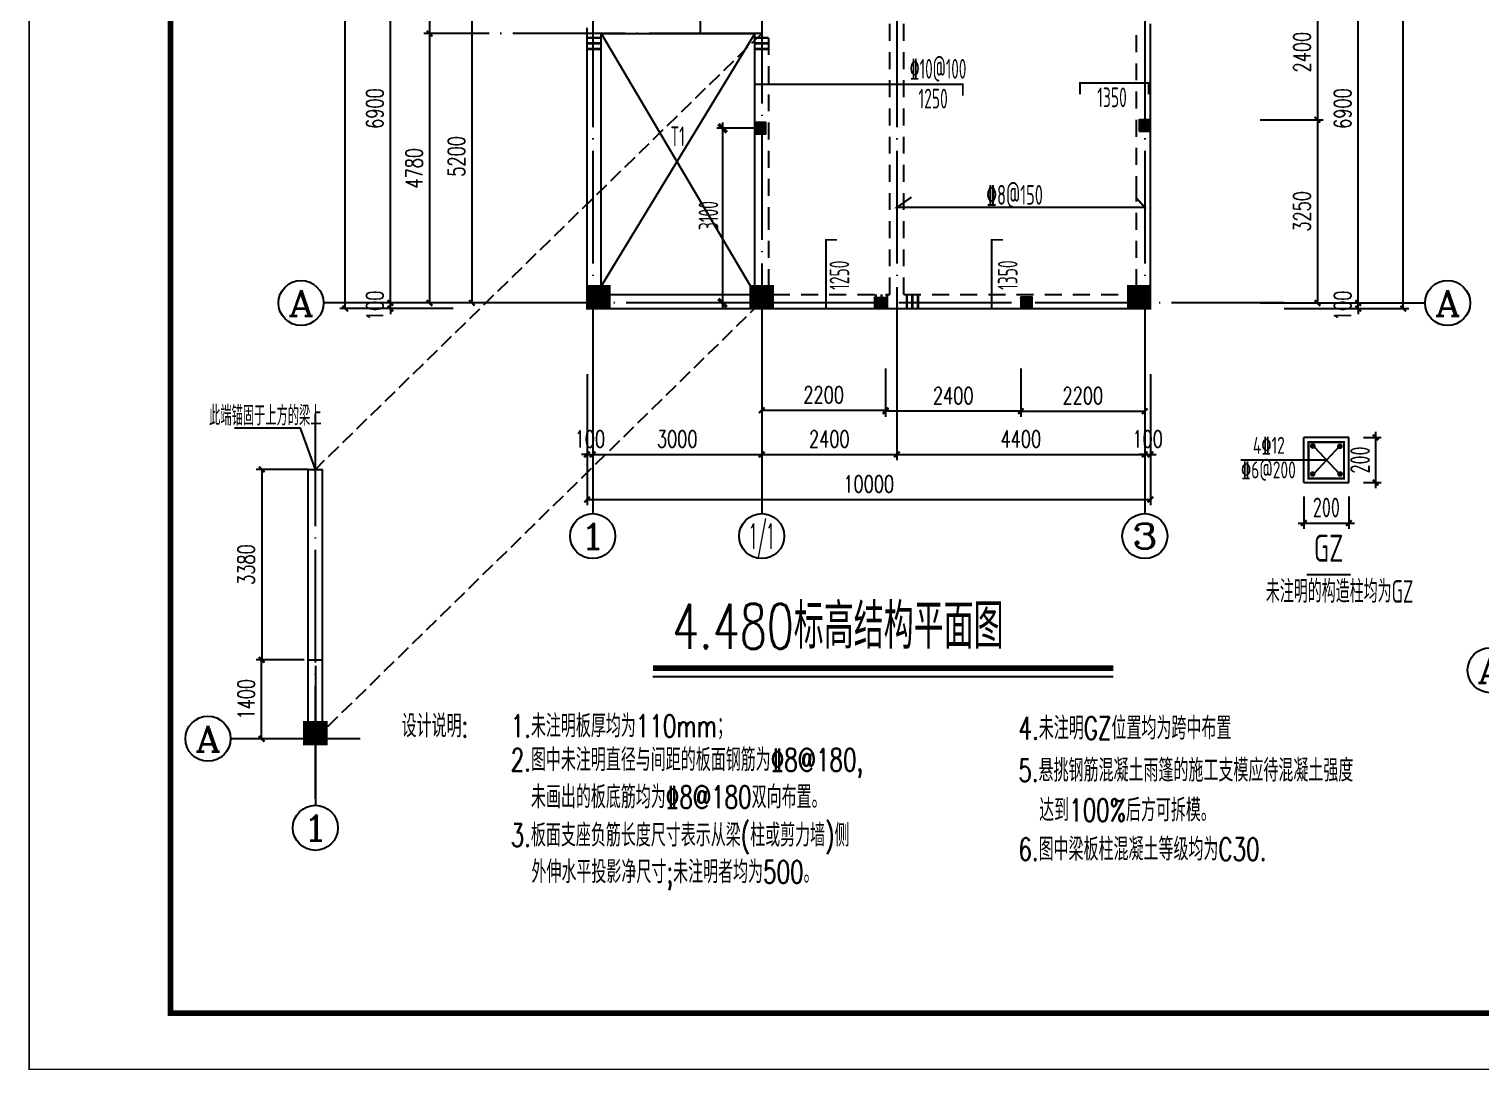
# Model space of a CAD drawing. Extents: x 5827 to 252697, y -546879 to 4066219.
# Drawn here: x 46554 to 72326, y -382902 to -364433 of the extents above; entities that cross this region are included whole.
import ezdxf
from ezdxf.enums import TextEntityAlignment as Align

# ---------------------------------------------------------------- set-up
doc = ezdxf.new("R2010")
doc.units = 0
doc.header["$MEASUREMENT"] = 0
for name, pattern in [('3', [500, 300, -200]), ('DASH', [0.35, 0.25, -0.1]), ('DOTE', [2.42, 2, -0.2, 0.02, -0.2])]:
    doc.linetypes.add(name, pattern=pattern)
for name, color, linetype in [('1305', 1, 'Continuous'), ('AXIS', 3, 'Continuous'), ('AXIS_TEXT', 7, 'Continuous'), ('COLU_DE', 7, 'Continuous'), ('COLUMN', 9, 'Continuous'), ('DIM', 3, 'Continuous'), ('DIMENSION', 3, 'Continuous'), ('DOTE', 1, 'DOTE'), ('FRAME', 3, 'Continuous'), ('REIN', 1, 'Continuous'), ('S_BEAM', 4, 'Continuous'), ('S_BEAMDASH', 134, '3'), ('S_BEAMDIMMASS', 2, 'Continuous'), ('S_CL', 2, 'Continuous'), ('S_SUBBEAMHOOP', 1, 'Continuous'), ('TEXT', 7, 'Continuous'), ('THICK', 6, 'Continuous'), ('填充', 8, 'Continuous'), ('板标注', 221, 'Continuous'), ('零厚板', 7, 'Continuous')]:
    doc.layers.add(name, color=color, linetype=linetype)
doc.styles.add('_TCH_AXIS', font='COMPLEX', dxfattribs={"bigfont": 'GBCBIG'})
doc.styles.add('_TCH_DIM_T3', font='SIMPLEX', dxfattribs={"width": 0.705882, "bigfont": 'GBCBIG'})
doc.styles.add('COMPLEX', font='COMPLEX')
doc.styles.add('DXFS', font='txt.shx', dxfattribs={"width": 0.7, "bigfont": 'dxfs.shx'})
doc.styles.add('HZ', font='tssdeng.shx', dxfattribs={"width": 0.6, "bigfont": 'a.shx'})
doc.styles.get("Standard").update_dxf_attribs({"font": 'tssdeng.shx', "width": 0.6, "bigfont": 'a.shx'})
doc.styles.add('TSSD_Dimension', font='Tssdeng.shx', dxfattribs={"width": 0.7, "bigfont": 'hztxt.shx'})
doc.styles.add('TSSD_Label', font='Tssdeng.shx', dxfattribs={"width": 0.7, "bigfont": 'hztxt.shx'})
doc.styles.add('TSSD_Rein', font='Tssdeng.shx', dxfattribs={"width": 0.7, "bigfont": 'hztxt.shx'})
doc.dimstyles.new('_TCH_ARCH&&100', dxfattribs={"dimtxt": 297.5, "dimasz": 100, "dimexe": 100, "dimexo": 0, "dimgap": 126.25, "dimtad": 1, "dimdec": 0, "dimzin": 0, "dimdsep": 46, "dimtxsty": '_TCH_DIM_T3', "dimblk": 'ARCHTICK', "dimcen": 0.09, "dimclrt": 7, "dimazin": 2, "dimtfac": 1, "dimtdec": 0, "dimtix": 1, "dimtmove": 2, "dimatfit": 3, "dimfxl": 0, "dimtolj": 1, "dimtzin": 0, "dimarcsym": 0})
doc.dimstyles.new('DIMN', dxfattribs={"dimtxt": 350, "dimasz": 150, "dimexe": 100, "dimexo": 100, "dimgap": 75, "dimtad": 1, "dimdec": 0, "dimzin": 0, "dimdsep": 46, "dimtxsty": 'HZ', "dimblk": 'ARCHTICK', "dimcen": 0.09, "dimdle": 100, "dimclrd": 3, "dimclre": 3, "dimclrt": 7, "dimazin": 2, "dimtfac": 1, "dimtdec": 0, "dimtmove": 2, "dimatfit": 3, "dimldrblk": 'ARCHTICK', "dimfxl": 0, "dimtolj": 1, "dimtzin": 0, "dimarcsym": 0})
doc.dimstyles.new('TSSD_25_100', dxfattribs={"dimtxt": 350, "dimasz": 100, "dimexe": 100, "dimexo": 250, "dimgap": 100, "dimtad": 1, "dimdec": 0, "dimlfac": 0.25, "dimzin": 0, "dimdsep": 46, "dimtxsty": 'TSSD_Dimension', "dimblk": 'ARCHTICK', "dimblk1": 'ARCHTICK', "dimblk2": 'ARCHTICK', "dimcen": 0, "dimdle": 100, "dimclrt": 7, "dimadec": 0, "dimazin": 0, "dimtfac": 1, "dimtdec": 0, "dimtix": 1, "dimtmove": 2, "dimatfit": 3, "dimfxl": 0, "dimtolj": 1, "dimtzin": 0, "dimarcsym": 0})
pattern_1 = [(45, (15221.72357, -180504.70526), (-0.08838834765, 0.08838834765), [])]

# ---------------------------------------------------------------- blocks, each defined once
blk = doc.blocks.new('_ArchTick')
at = {"color": 0, "linetype": 'ByBlock', "const_width": 0.4}
blk.add_lwpolyline([(-0.5, -0.5), (0.5, 0.5)], dxfattribs=at)
blk = doc.blocks.new('*D305')
at = {"layer": 'AXIS', "color": 0, "lineweight": -2, "transparency": 16777216}
for p, q in [((56459, -370554), (56459, -372081)), ((56559, -370554), (56559, -372081)), ((56459, -371981), (56359, -371981)), ((56459, -371981), (56559, -371981)), ((56559, -371981), (56659, -371981))]:
    blk.add_line(p, q, dxfattribs=at)
at = {"layer": 'Defpoints', "color": 0, "transparency": 16777216}
for p in [(56459, -370554), (56559, -370554), (56559, -371981)]:
    blk.add_point(p, dxfattribs=at)
at = {"layer": 'AXIS', "color": 0, "lineweight": -2, "transparency": 16777216, "xscale": 100, "yscale": 100, "zscale": 100}
blk.add_blockref('_ArchTick', (56459, -371981), dxfattribs=at)
at = {"layer": 'AXIS', "color": 0, "lineweight": -2, "transparency": 16777216, "xscale": 100, "yscale": 100, "zscale": 100, "rotation": 180}
blk.add_blockref('_ArchTick', (56559, -371981), dxfattribs=at)
at = {"layer": 'AXIS', "color": 7, "transparency": 16777216, "insert": (56509, -371706), "char_height": 297.5, "attachment_point": 5, "style": '_TCH_DIM_T3'}
blk.add_mtext('\\A1;100', dxfattribs=at)
blk = doc.blocks.new('*D306')
at = {"layer": 'AXIS', "color": 0, "lineweight": -2, "transparency": 16777216}
for p, q in [((56559, -370554), (56559, -372081)), ((59559, -370554), (59559, -372081)), ((56559, -371981), (59559, -371981))]:
    blk.add_line(p, q, dxfattribs=at)
at = {"layer": 'Defpoints', "color": 0, "transparency": 16777216}
for p in [(56559, -370554), (59559, -370554), (59559, -371981)]:
    blk.add_point(p, dxfattribs=at)
at = {"layer": 'AXIS', "color": 0, "lineweight": -2, "transparency": 16777216, "xscale": 100, "yscale": 100, "zscale": 100, "rotation": 180}
blk.add_blockref('_ArchTick', (56559, -371981), dxfattribs=at)
at = {"layer": 'AXIS', "color": 0, "lineweight": -2, "transparency": 16777216, "xscale": 100, "yscale": 100, "zscale": 100}
blk.add_blockref('_ArchTick', (59559, -371981), dxfattribs=at)
at = {"layer": 'AXIS', "color": 7, "transparency": 16777216, "insert": (58059, -371706), "char_height": 297.5, "attachment_point": 5, "style": '_TCH_DIM_T3'}
blk.add_mtext('\\A1;3000', dxfattribs=at)
blk = doc.blocks.new('*D307')
at = {"layer": 'AXIS', "color": 0, "lineweight": -2, "transparency": 16777216}
for p, q in [((59559, -370554), (59559, -372081)), ((61959, -370554), (61959, -372081)), ((59559, -371981), (61959, -371981))]:
    blk.add_line(p, q, dxfattribs=at)
at = {"layer": 'Defpoints', "color": 0, "transparency": 16777216}
for p in [(59559, -370554), (61959, -370554), (61959, -371981)]:
    blk.add_point(p, dxfattribs=at)
at = {"layer": 'AXIS', "color": 0, "lineweight": -2, "transparency": 16777216, "xscale": 100, "yscale": 100, "zscale": 100, "rotation": 180}
blk.add_blockref('_ArchTick', (59559, -371981), dxfattribs=at)
at = {"layer": 'AXIS', "color": 0, "lineweight": -2, "transparency": 16777216, "xscale": 100, "yscale": 100, "zscale": 100}
blk.add_blockref('_ArchTick', (61959, -371981), dxfattribs=at)
at = {"layer": 'AXIS', "color": 7, "transparency": 16777216, "insert": (60759, -371706), "char_height": 297.5, "attachment_point": 5, "style": '_TCH_DIM_T3'}
blk.add_mtext('\\A1;2400', dxfattribs=at)
blk = doc.blocks.new('*D308')
at = {"layer": 'AXIS', "color": 0, "lineweight": -2, "transparency": 16777216}
for p, q in [((66359, -370554), (66359, -372081)), ((66459, -370554), (66459, -372081)), ((66359, -371981), (66259, -371981)), ((66359, -371981), (66459, -371981)), ((66459, -371981), (66559, -371981))]:
    blk.add_line(p, q, dxfattribs=at)
at = {"layer": 'Defpoints', "color": 0, "transparency": 16777216}
for p in [(66359, -370554), (66459, -370554), (66459, -371981)]:
    blk.add_point(p, dxfattribs=at)
at = {"layer": 'AXIS', "color": 0, "lineweight": -2, "transparency": 16777216, "xscale": 100, "yscale": 100, "zscale": 100}
blk.add_blockref('_ArchTick', (66359, -371981), dxfattribs=at)
at = {"layer": 'AXIS', "color": 0, "lineweight": -2, "transparency": 16777216, "xscale": 100, "yscale": 100, "zscale": 100, "rotation": 180}
blk.add_blockref('_ArchTick', (66459, -371981), dxfattribs=at)
at = {"layer": 'AXIS', "color": 7, "transparency": 16777216, "insert": (66409, -371706), "char_height": 297.5, "attachment_point": 5, "style": '_TCH_DIM_T3'}
blk.add_mtext('\\A1;100', dxfattribs=at)
blk = doc.blocks.new('*D309')
at = {"layer": 'AXIS', "color": 0, "lineweight": -2, "transparency": 16777216}
for p, q in [((56459, -370554), (56459, -372881)), ((66459, -370554), (66459, -372881)), ((56459, -372781), (66459, -372781))]:
    blk.add_line(p, q, dxfattribs=at)
at = {"layer": 'Defpoints', "color": 0, "transparency": 16777216}
for p in [(56459, -370554), (66459, -370554), (66459, -372781)]:
    blk.add_point(p, dxfattribs=at)
at = {"layer": 'AXIS', "color": 0, "lineweight": -2, "transparency": 16777216, "xscale": 100, "yscale": 100, "zscale": 100, "rotation": 180}
blk.add_blockref('_ArchTick', (56459, -372781), dxfattribs=at)
at = {"layer": 'AXIS', "color": 0, "lineweight": -2, "transparency": 16777216, "xscale": 100, "yscale": 100, "zscale": 100}
blk.add_blockref('_ArchTick', (66459, -372781), dxfattribs=at)
at = {"layer": 'AXIS', "color": 7, "transparency": 16777216, "insert": (61459, -372506), "char_height": 297.5, "attachment_point": 5, "style": '_TCH_DIM_T3'}
blk.add_mtext('\\A1;10000', dxfattribs=at)
blk = doc.blocks.new('*D310')
at = {"layer": 'AXIS', "color": 0, "lineweight": -2, "transparency": 16777216}
for p, q in [((68833, -369293), (70247, -369293)), ((70147, -369293), (70147, -369193)), ((70147, -369393), (70147, -369293)), ((68833, -369393), (70247, -369393)), ((70147, -369393), (70147, -369493))]:
    blk.add_line(p, q, dxfattribs=at)
at = {"layer": 'Defpoints', "color": 0, "transparency": 16777216}
for p in [(68833, -369293), (70147, -369293), (68833, -369393)]:
    blk.add_point(p, dxfattribs=at)
at = {"layer": 'AXIS', "color": 0, "lineweight": -2, "transparency": 16777216, "xscale": 100, "yscale": 100, "zscale": 100}
for p, rotation in [((70147, -369293), 270), ((70147, -369393), 90)]:
    blk.add_blockref('_ArchTick', p, dxfattribs=dict(at, rotation=rotation))
at = {"layer": 'AXIS', "color": 7, "transparency": 16777216, "insert": (69872, -369343), "char_height": 297.5, "attachment_point": 5, "rotation": 90, "style": '_TCH_DIM_T3'}
blk.add_mtext('\\A1;100', dxfattribs=at)
blk = doc.blocks.new('*D311')
at = {"layer": 'AXIS', "color": 0, "lineweight": -2, "transparency": 16777216}
for p, q in [((68833, -362393), (70247, -362393)), ((70147, -369293), (70147, -362393)), ((68833, -369293), (70247, -369293))]:
    blk.add_line(p, q, dxfattribs=at)
at = {"layer": 'Defpoints', "color": 0, "transparency": 16777216}
for p in [(68833, -362393), (70147, -362393), (68833, -369293)]:
    blk.add_point(p, dxfattribs=at)
at = {"layer": 'AXIS', "color": 0, "lineweight": -2, "transparency": 16777216, "xscale": 100, "yscale": 100, "zscale": 100}
for p, rotation in [((70147, -362393), 90), ((70147, -369293), 270)]:
    blk.add_blockref('_ArchTick', p, dxfattribs=dict(at, rotation=rotation))
at = {"layer": 'AXIS', "color": 7, "transparency": 16777216, "insert": (69872, -365843), "char_height": 297.5, "attachment_point": 5, "rotation": 90, "style": '_TCH_DIM_T3'}
blk.add_mtext('\\A1;6900', dxfattribs=at)
blk = doc.blocks.new('*D315')
at = {"layer": 'AXIS', "color": 0, "lineweight": -2, "transparency": 16777216}
for p, q in [((68833, -348393), (71047, -348393)), ((70947, -369393), (70947, -348393)), ((68833, -369393), (71047, -369393))]:
    blk.add_line(p, q, dxfattribs=at)
at = {"layer": 'Defpoints', "color": 0, "transparency": 16777216}
for p in [(68833, -348393), (70947, -348393), (68833, -369393)]:
    blk.add_point(p, dxfattribs=at)
at = {"layer": 'AXIS', "color": 0, "lineweight": -2, "transparency": 16777216, "xscale": 100, "yscale": 100, "zscale": 100}
for p, rotation in [((70947, -348393), 90), ((70947, -369393), 270)]:
    blk.add_blockref('_ArchTick', p, dxfattribs=dict(at, rotation=rotation))
at = {"layer": 'AXIS', "color": 7, "transparency": 16777216, "insert": (70672, -358893), "char_height": 297.5, "attachment_point": 5, "rotation": 90, "style": '_TCH_DIM_T3'}
blk.add_mtext('\\A1;21000', dxfattribs=at)
blk = doc.blocks.new('*D316')
at = {"layer": 'AXIS', "color": 0, "lineweight": -2, "transparency": 16777216}
for p, q in [((54085, -369293), (52868, -369293)), ((52968, -369293), (52968, -369193)), ((52968, -369393), (52968, -369293)), ((54085, -369393), (52868, -369393)), ((52968, -369393), (52968, -369493))]:
    blk.add_line(p, q, dxfattribs=at)
at = {"layer": 'Defpoints', "color": 0, "transparency": 16777216}
for p in [(52968, -369293), (54085, -369293), (54085, -369393)]:
    blk.add_point(p, dxfattribs=at)
at = {"layer": 'AXIS', "color": 0, "lineweight": -2, "transparency": 16777216, "xscale": 100, "yscale": 100, "zscale": 100}
for p, rotation in [((52968, -369293), 270), ((52968, -369393), 90)]:
    blk.add_blockref('_ArchTick', p, dxfattribs=dict(at, rotation=rotation))
at = {"layer": 'AXIS', "color": 7, "transparency": 16777216, "insert": (52693, -369343), "char_height": 297.5, "attachment_point": 5, "rotation": 90, "style": '_TCH_DIM_T3'}
blk.add_mtext('\\A1;100', dxfattribs=at)
blk = doc.blocks.new('*D317')
at = {"layer": 'AXIS', "color": 0, "lineweight": -2, "transparency": 16777216}
for p, q in [((54085, -362393), (52868, -362393)), ((52968, -369293), (52968, -362393)), ((54085, -369293), (52868, -369293))]:
    blk.add_line(p, q, dxfattribs=at)
at = {"layer": 'Defpoints', "color": 0, "transparency": 16777216}
for p in [(52968, -362393), (54085, -362393), (54085, -369293)]:
    blk.add_point(p, dxfattribs=at)
at = {"layer": 'AXIS', "color": 0, "lineweight": -2, "transparency": 16777216, "xscale": 100, "yscale": 100, "zscale": 100}
for p, rotation in [((52968, -362393), 90), ((52968, -369293), 270)]:
    blk.add_blockref('_ArchTick', p, dxfattribs=dict(at, rotation=rotation))
at = {"layer": 'AXIS', "color": 7, "transparency": 16777216, "insert": (52693, -365843), "char_height": 297.5, "attachment_point": 5, "rotation": 90, "style": '_TCH_DIM_T3'}
blk.add_mtext('\\A1;6900', dxfattribs=at)
blk = doc.blocks.new('*D321')
at = {"layer": 'AXIS', "color": 0, "lineweight": -2, "transparency": 16777216}
for p, q in [((54085, -348393), (52068, -348393)), ((52168, -369393), (52168, -348393)), ((54085, -369393), (52068, -369393))]:
    blk.add_line(p, q, dxfattribs=at)
at = {"layer": 'Defpoints', "color": 0, "transparency": 16777216}
for p in [(52168, -348393), (54085, -348393), (54085, -369393)]:
    blk.add_point(p, dxfattribs=at)
at = {"layer": 'AXIS', "color": 0, "lineweight": -2, "transparency": 16777216, "xscale": 100, "yscale": 100, "zscale": 100}
for p, rotation in [((52168, -348393), 90), ((52168, -369393), 270)]:
    blk.add_blockref('_ArchTick', p, dxfattribs=dict(at, rotation=rotation))
at = {"layer": 'AXIS', "color": 7, "transparency": 16777216, "insert": (51893, -358893), "char_height": 297.5, "attachment_point": 5, "rotation": 90, "style": '_TCH_DIM_T3'}
blk.add_mtext('\\A1;21000', dxfattribs=at)
blk = doc.blocks.new('_AXISO')
blk.add_circle((0, 0), 0.5)
at = {"layer": 'AXIS_TEXT', "style": 'COMPLEX', "width": 1.041667}
blk.add_attdef('A', text='', height=0.56, dxfattribs=at).set_placement((-0.25, -0.28), (0.25, -0.28), align=Align.FIT)
blk = doc.blocks.new('*D343')
at = {"layer": 'AXIS', "color": 0, "lineweight": -2, "transparency": 16777216}
for p, q in [((61959, -370554), (61959, -372081)), ((66359, -370554), (66359, -372081)), ((61959, -371981), (66359, -371981))]:
    blk.add_line(p, q, dxfattribs=at)
at = {"layer": 'Defpoints', "color": 0, "transparency": 16777216}
for p in [(61959, -370554), (66359, -370554), (66359, -371981)]:
    blk.add_point(p, dxfattribs=at)
at = {"layer": 'AXIS', "color": 0, "lineweight": -2, "transparency": 16777216, "xscale": 100, "yscale": 100, "zscale": 100, "rotation": 180}
blk.add_blockref('_ArchTick', (61959, -371981), dxfattribs=at)
at = {"layer": 'AXIS', "color": 0, "lineweight": -2, "transparency": 16777216, "xscale": 100, "yscale": 100, "zscale": 100}
blk.add_blockref('_ArchTick', (66359, -371981), dxfattribs=at)
at = {"layer": 'AXIS', "color": 7, "transparency": 16777216, "insert": (64159, -371706), "char_height": 297.5, "attachment_point": 5, "style": '_TCH_DIM_T3'}
blk.add_mtext('\\A1;4400', dxfattribs=at)
blk = doc.blocks.new('*D353')
at = {"layer": 'AXIS', "color": 0, "lineweight": -2, "transparency": 16777216}
for p, q in [((54474, -362393), (53564, -362393)), ((53664, -362393), (53664, -364513)), ((54474, -364513), (53564, -364513))]:
    blk.add_line(p, q, dxfattribs=at)
at = {"layer": 'Defpoints', "color": 0, "transparency": 16777216}
for p in [(54474, -362393), (53664, -364513), (54474, -364513)]:
    blk.add_point(p, dxfattribs=at)
at = {"layer": 'AXIS', "color": 0, "lineweight": -2, "transparency": 16777216, "xscale": 100, "yscale": 100, "zscale": 100}
for p, rotation in [((53664, -362393), 90), ((53664, -364513), 270)]:
    blk.add_blockref('_ArchTick', p, dxfattribs=dict(at, rotation=rotation))
at = {"layer": 'AXIS', "color": 7, "transparency": 16777216, "insert": (53389, -363453), "char_height": 297.5, "attachment_point": 5, "rotation": 90, "style": '_TCH_DIM_T3'}
blk.add_mtext('\\A1;2120', dxfattribs=at)
blk = doc.blocks.new('*D354')
at = {"layer": 'AXIS', "color": 0, "lineweight": -2, "transparency": 16777216}
for p, q in [((54473, -364513), (53563, -364513)), ((53663, -364513), (53663, -369293)), ((54473, -369293), (53563, -369293))]:
    blk.add_line(p, q, dxfattribs=at)
at = {"layer": 'Defpoints', "color": 0, "transparency": 16777216}
for p in [(54473, -364513), (53663, -369293), (54473, -369293)]:
    blk.add_point(p, dxfattribs=at)
at = {"layer": 'AXIS', "color": 0, "lineweight": -2, "transparency": 16777216, "xscale": 100, "yscale": 100, "zscale": 100}
for p, rotation in [((53663, -364513), 90), ((53663, -369293), 270)]:
    blk.add_blockref('_ArchTick', p, dxfattribs=dict(at, rotation=rotation))
at = {"layer": 'AXIS', "color": 7, "transparency": 16777216, "insert": (53389, -366903), "char_height": 297.5, "attachment_point": 5, "rotation": 90, "style": '_TCH_DIM_T3'}
blk.add_mtext('\\A1;4780', dxfattribs=at)
blk = doc.blocks.new('*D447')
at = {"layer": 'AXIS', "color": 0, "lineweight": -2, "transparency": 16777216}
for p, q in [((55326, -364093), (54316, -364093)), ((54416, -364093), (54416, -369293)), ((55326, -369293), (54316, -369293))]:
    blk.add_line(p, q, dxfattribs=at)
at = {"layer": 'Defpoints', "color": 0, "transparency": 16777216}
for p in [(55326, -364093), (54416, -369293), (55326, -369293)]:
    blk.add_point(p, dxfattribs=at)
at = {"layer": 'AXIS', "color": 0, "lineweight": -2, "transparency": 16777216, "xscale": 100, "yscale": 100, "zscale": 100}
for p, rotation in [((54416, -364093), 90), ((54416, -369293), 270)]:
    blk.add_blockref('_ArchTick', p, dxfattribs=dict(at, rotation=rotation))
at = {"layer": 'AXIS', "color": 7, "transparency": 16777216, "insert": (54141, -366693), "char_height": 297.5, "attachment_point": 5, "rotation": 90, "style": '_TCH_DIM_T3'}
blk.add_mtext('\\A1;5200', dxfattribs=at)
blk = doc.blocks.new('*D448')
at = {"layer": 'AXIS', "color": 0, "lineweight": -2, "transparency": 16777216}
for p, q in [((64159, -370455), (64159, -371313)), ((66359, -370484), (66359, -371313)), ((64159, -371213), (66359, -371213))]:
    blk.add_line(p, q, dxfattribs=at)
at = {"layer": 'Defpoints', "color": 0, "transparency": 16777216}
for p in [(64159, -370455), (66359, -370484), (66359, -371213)]:
    blk.add_point(p, dxfattribs=at)
at = {"layer": 'AXIS', "color": 0, "lineweight": -2, "transparency": 16777216, "xscale": 100, "yscale": 100, "zscale": 100, "rotation": 180}
blk.add_blockref('_ArchTick', (64159, -371213), dxfattribs=at)
at = {"layer": 'AXIS', "color": 0, "lineweight": -2, "transparency": 16777216, "xscale": 100, "yscale": 100, "zscale": 100}
blk.add_blockref('_ArchTick', (66359, -371213), dxfattribs=at)
at = {"layer": 'AXIS', "color": 7, "transparency": 16777216, "insert": (65259, -370938), "char_height": 297.5, "attachment_point": 5, "style": '_TCH_DIM_T3'}
blk.add_mtext('\\A1;2200', dxfattribs=at)
blk = doc.blocks.new('*D449')
at = {"layer": 'AXIS', "color": 0, "lineweight": -2, "transparency": 16777216}
for p, q in [((61759, -370455), (61759, -371313)), ((64159, -370455), (64159, -371313)), ((64159, -371213), (61759, -371213))]:
    blk.add_line(p, q, dxfattribs=at)
at = {"layer": 'Defpoints', "color": 0, "transparency": 16777216}
for p in [(61759, -370455), (64159, -370455), (61759, -371213)]:
    blk.add_point(p, dxfattribs=at)
at = {"layer": 'AXIS', "color": 0, "lineweight": -2, "transparency": 16777216, "xscale": 100, "yscale": 100, "zscale": 100, "rotation": 180}
blk.add_blockref('_ArchTick', (61759, -371213), dxfattribs=at)
at = {"layer": 'AXIS', "color": 0, "lineweight": -2, "transparency": 16777216, "xscale": 100, "yscale": 100, "zscale": 100}
blk.add_blockref('_ArchTick', (64159, -371213), dxfattribs=at)
at = {"layer": 'AXIS', "color": 7, "transparency": 16777216, "insert": (62959, -370938), "char_height": 297.5, "attachment_point": 5, "style": '_TCH_DIM_T3'}
blk.add_mtext('\\A1;2400', dxfattribs=at)
blk = doc.blocks.new('*D450')
at = {"layer": 'AXIS', "color": 0, "lineweight": -2, "transparency": 16777216}
for p, q in [((59559, -370441), (59559, -371298)), ((61759, -370470), (61759, -371298)), ((59559, -371198), (61759, -371198))]:
    blk.add_line(p, q, dxfattribs=at)
at = {"layer": 'Defpoints', "color": 0, "transparency": 16777216}
for p in [(59559, -370441), (61759, -370470), (61759, -371198)]:
    blk.add_point(p, dxfattribs=at)
at = {"layer": 'AXIS', "color": 0, "lineweight": -2, "transparency": 16777216, "xscale": 100, "yscale": 100, "zscale": 100, "rotation": 180}
blk.add_blockref('_ArchTick', (59559, -371198), dxfattribs=at)
at = {"layer": 'AXIS', "color": 0, "lineweight": -2, "transparency": 16777216, "xscale": 100, "yscale": 100, "zscale": 100}
blk.add_blockref('_ArchTick', (61759, -371198), dxfattribs=at)
at = {"layer": 'AXIS', "color": 7, "transparency": 16777216, "insert": (60659, -370923), "char_height": 297.5, "attachment_point": 5, "style": '_TCH_DIM_T3'}
blk.add_mtext('\\A1;2200', dxfattribs=at)
blk = doc.blocks.new('*D451')
at = {"layer": 'AXIS', "color": 0, "lineweight": -2, "transparency": 16777216}
for p, q in [((68406, -363643), (69524, -363643)), ((69424, -363643), (69424, -366043)), ((68406, -366043), (69524, -366043))]:
    blk.add_line(p, q, dxfattribs=at)
at = {"layer": 'Defpoints', "color": 0, "transparency": 16777216}
for p in [(68406, -363643), (68406, -366043), (69424, -366043)]:
    blk.add_point(p, dxfattribs=at)
at = {"layer": 'AXIS', "color": 0, "lineweight": -2, "transparency": 16777216, "xscale": 100, "yscale": 100, "zscale": 100}
for p, rotation in [((69424, -363643), 90), ((69424, -366043), 270)]:
    blk.add_blockref('_ArchTick', p, dxfattribs=dict(at, rotation=rotation))
at = {"layer": 'AXIS', "color": 7, "transparency": 16777216, "insert": (69149, -364843), "char_height": 297.5, "attachment_point": 5, "rotation": 90, "style": '_TCH_DIM_T3'}
blk.add_mtext('\\A1;2400', dxfattribs=at)
blk = doc.blocks.new('*D452')
at = {"layer": 'AXIS', "color": 0, "lineweight": -2, "transparency": 16777216}
for p, q in [((68406, -366043), (69524, -366043)), ((69424, -366043), (69424, -369293)), ((68406, -369293), (69524, -369293))]:
    blk.add_line(p, q, dxfattribs=at)
at = {"layer": 'Defpoints', "color": 0, "transparency": 16777216}
for p in [(68406, -366043), (68406, -369293), (69424, -369293)]:
    blk.add_point(p, dxfattribs=at)
at = {"layer": 'AXIS', "color": 0, "lineweight": -2, "transparency": 16777216, "xscale": 100, "yscale": 100, "zscale": 100}
for p, rotation in [((69424, -366043), 90), ((69424, -369293), 270)]:
    blk.add_blockref('_ArchTick', p, dxfattribs=dict(at, rotation=rotation))
at = {"layer": 'AXIS', "color": 7, "transparency": 16777216, "insert": (69149, -367668), "char_height": 297.5, "attachment_point": 5, "rotation": 90, "style": '_TCH_DIM_T3'}
blk.add_mtext('\\A1;3250', dxfattribs=at)
blk = doc.blocks.new('*D463')
at = {"color": 3, "lineweight": -2, "ltscale": 1000, "transparency": 16777216}
for p, q in [((59534, -366193), (58764, -366193)), ((58864, -366093), (58864, -369393)), ((59534, -369293), (58764, -369293))]:
    blk.add_line(p, q, dxfattribs=at)
at = {"layer": 'Defpoints', "color": 0, "ltscale": 1000, "transparency": 16777216}
for p in [(59634, -366193), (58864, -369293), (59634, -369293)]:
    blk.add_point(p, dxfattribs=at)
at = {"color": 3, "lineweight": -2, "ltscale": 1000, "transparency": 16777216, "xscale": 150, "yscale": 150, "zscale": 150}
for p, rotation in [((58864, -366193), 90), ((58864, -369293), 270)]:
    blk.add_blockref('_ArchTick', p, dxfattribs=dict(at, rotation=rotation))
at = {"color": 7, "ltscale": 1000, "transparency": 16777216, "insert": (58614, -367743), "char_height": 350, "attachment_point": 5, "rotation": 90, "style": 'HZ'}
blk.add_mtext('\\A1;3100', dxfattribs=at)
blk = doc.blocks.new('*D477')
at = {"layer": 'Defpoints', "color": 0, "transparency": 16777216}
for p in [(69182, -372479), (69982, -372479), (69982, -373198)]:
    blk.add_point(p, dxfattribs=at)
at = {"layer": 'DIM', "color": 0, "lineweight": -2, "transparency": 16777216}
for p, q in [((69182, -372729), (69182, -373298)), ((69982, -372729), (69982, -373298)), ((69082, -373198), (70082, -373198))]:
    blk.add_line(p, q, dxfattribs=at)
at = {"layer": 'DIM', "color": 0, "lineweight": -2, "transparency": 16777216, "xscale": 100, "yscale": 100, "zscale": 100, "rotation": 180}
blk.add_blockref('_ArchTick', (69182, -373198), dxfattribs=at)
at = {"layer": 'DIM', "color": 0, "lineweight": -2, "transparency": 16777216, "xscale": 100, "yscale": 100, "zscale": 100}
blk.add_blockref('_ArchTick', (69982, -373198), dxfattribs=at)
at = {"layer": 'DIM', "color": 7, "transparency": 16777216, "insert": (69582, -372922), "char_height": 350, "attachment_point": 5, "style": 'TSSD_Dimension'}
blk.add_mtext('\\A1;200', dxfattribs=at)
blk = doc.blocks.new('*D478')
at = {"layer": 'Defpoints', "color": 0, "transparency": 16777216}
for p in [(69989, -371679, 0), (69989, -372479, 0), (70455, -372479)]:
    blk.add_point(p, dxfattribs=at)
at = {"layer": 'DIM', "color": 0, "lineweight": -2, "transparency": 16777216}
for p, q in [((70455, -371579), (70455, -372579)), ((70239, -371679), (70555, -371679)), ((70239, -372479), (70555, -372479))]:
    blk.add_line(p, q, dxfattribs=at)
at = {"layer": 'DIM', "color": 0, "lineweight": -2, "transparency": 16777216, "xscale": 100, "yscale": 100, "zscale": 100}
for p, rotation in [((70455, -371679), 90), ((70455, -372479), 270)]:
    blk.add_blockref('_ArchTick', p, dxfattribs=dict(at, rotation=rotation))
at = {"layer": 'DIM', "color": 7, "transparency": 16777216, "insert": (70180, -372079), "char_height": 350, "attachment_point": 5, "rotation": 90, "style": 'TSSD_Dimension'}
blk.add_mtext('\\A1;200', dxfattribs=at)
blk = doc.blocks.new('A$C2F0C53E4')
at = {"layer": 'FRAME', "lineweight": 18}
blk.add_line((0, 0), (0, 42000), dxfattribs=at)
at = {"layer": 'FRAME'}
for points in [[(10, 42010, 20, 20, 0), (10, 10, 20, 20, 0), (59410, 10, 20, 20, 0), (59410, 42010, 20, 20, 0)], [(2510, 41010, 100, 100, 0), (2510, 1010, 100, 100, 0), (58410, 1010, 100, 100, 0), (58410, 41010, 100, 100, 0)]]:
    blk.add_lwpolyline(points, format="xyseb", close=True, dxfattribs=at)
blk = doc.blocks.new('*D610')
at = {"layer": 'AXIS', "color": 0, "lineweight": -2, "transparency": 16777216}
for p, q in [((51511, -372245), (50584, -372245)), ((50684, -372245), (50684, -375625)), ((51336, -375625), (50584, -375625))]:
    blk.add_line(p, q, dxfattribs=at)
at = {"layer": 'Defpoints', "color": 0, "transparency": 16777216}
for p in [(51511, -372245), (50684, -375625), (51336, -375625)]:
    blk.add_point(p, dxfattribs=at)
at = {"layer": 'AXIS', "color": 0, "lineweight": -2, "transparency": 16777216, "xscale": 100, "yscale": 100, "zscale": 100}
for p, rotation in [((50684, -372245), 90), ((50684, -375625), 270)]:
    blk.add_blockref('_ArchTick', p, dxfattribs=dict(at, rotation=rotation))
at = {"layer": 'AXIS', "color": 7, "transparency": 16777216, "insert": (50409, -373935), "char_height": 297.5, "attachment_point": 5, "rotation": 90, "style": '_TCH_DIM_T3'}
blk.add_mtext('\\A1;3380', dxfattribs=at)
blk = doc.blocks.new('*D611')
at = {"layer": 'AXIS', "color": 0, "lineweight": -2, "transparency": 16777216}
for p, q in [((51436, -375625), (50583, -375625)), ((50683, -377025), (50683, -375625)), ((51436, -377025), (50583, -377025))]:
    blk.add_line(p, q, dxfattribs=at)
at = {"layer": 'Defpoints', "color": 0, "transparency": 16777216}
for p in [(50683, -375625), (51436, -375625), (51436, -377025)]:
    blk.add_point(p, dxfattribs=at)
at = {"layer": 'AXIS', "color": 0, "lineweight": -2, "transparency": 16777216, "xscale": 100, "yscale": 100, "zscale": 100}
for p, rotation in [((50683, -375625), 90), ((50683, -377025), 270)]:
    blk.add_blockref('_ArchTick', p, dxfattribs=dict(at, rotation=rotation))
at = {"layer": 'AXIS', "color": 7, "transparency": 16777216, "insert": (50409, -376325), "char_height": 297.5, "attachment_point": 5, "rotation": 90, "style": '_TCH_DIM_T3'}
blk.add_mtext('\\A1;1400', dxfattribs=at)

msp = doc.modelspace()

# ---------------------------------------------------------------- hatches: boundary and pattern name
at = {"layer": 'COLUMN'}
h = msp.add_hatch(dxfattribs=at)
h.set_pattern_fill('ANSI31', color=0)
h.set_pattern_definition([(45, (8396.72357, -180554.70526), (-0.08838834765, 0.08838834765), [])])
h.paths.add_polyline_path([(59434.224, -366292.705), (59634.224, -366292.705), (59634.224, -366092.705), (59434.224, -366092.705)])
h = msp.add_hatch(dxfattribs=at)
h.set_pattern_fill('ANSI31', color=0)
h.set_pattern_definition(pattern_1)
h.paths.add_polyline_path([(66259.224, -366242.705), (66459.224, -366242.705), (66459.224, -366042.705), (66259.224, -366042.705)])
h = msp.add_hatch(dxfattribs=at)
h.set_pattern_fill('ANSI31', color=0)
h.set_pattern_definition(pattern_1)
h.paths.add_polyline_path([(66259.224, -366242.705), (66459.224, -366242.705), (66459.224, -366042.705), (66259.224, -366042.705)])
h = msp.add_hatch(dxfattribs=at)
h.set_pattern_fill('ANSI31', color=0)
h.set_pattern_definition([(45, (10521.72357, -183654.70526), (-0.08838834765, 0.08838834765), [])])
h.paths.add_polyline_path([(61559.224, -369392.705), (61759.224, -369392.705), (61759.224, -369192.705), (61559.224, -369192.705)])
h = msp.add_hatch(dxfattribs=at)
h.set_pattern_fill('ANSI31', color=0)
h.set_pattern_definition([(45, (13121.72357, -183654.70526), (-0.08838834765, 0.08838834765), [])])
h.paths.add_polyline_path([(64159.224, -369392.705), (64359.224, -369392.705), (64359.224, -369192.705), (64159.224, -369192.705)])
at = {"layer": 'S_CL'}
h = msp.add_hatch(dxfattribs=at)
h.set_pattern_fill('ANSI31', color=256)
h.set_pattern_definition([(45, (0, 0), (-0.08838834765, 0.08838834765), [])])
h.paths.add_polyline_path([(56859.224, -369392.705), (56859.224, -368992.705), (56459.224, -368992.705), (56459.224, -369392.705)])
h = msp.add_hatch(dxfattribs=at)
h.set_pattern_fill('ANSI31', color=256)
h.set_pattern_definition([(45, (2900, 0), (-0.08838834765, 0.08838834765), [])])
h.paths.add_polyline_path([(59759.224, -369392.705), (59759.224, -368992.705), (59359.224, -368992.705), (59359.224, -369392.705)])
h = msp.add_hatch(dxfattribs=at)
h.set_pattern_fill('ANSI31', color=256)
h.set_pattern_definition([(45, (9600, 0), (-0.08838834765, 0.08838834765), [])])
h.paths.add_polyline_path([(66459.224, -369392.705), (66459.224, -368992.705), (66059.224, -368992.705), (66059.224, -369392.705)])
h = msp.add_hatch(dxfattribs=at)
h.set_pattern_fill('ANSI31', color=256)
h.set_pattern_definition([(45, (-5022.72357, -7732.29474), (-0.08838834765, 0.08838834765), [])])
h.paths.add_polyline_path([(51836.5, -377125), (51836.5, -376725), (51436.5, -376725), (51436.5, -377125)])

# ---------------------------------------------------------------- linework, layer by layer
at = {"layer": '1305', "const_width": 35}
for points in [[(58668, -364512.705), (58468, -364512.705), (58468, -361542.704), (58668, -361542.704)], [(59434.224, -365615.5), (59434.224, -365415.5), (63129.224, -365415.5), (63129.224, -365615.5)], [(65209.224, -365592.498), (65209.224, -365392.498), (66429.224, -365392.5), (66429.224, -365592.5)], [(62218, -367415), (61959.224, -367598), (66359.224, -367598), (66209.224, -367430)], [(60897.999, -369392.705), (60697.999, -369392.705), (60697.999, -368172.705), (60897.999, -368172.705)], [(63839.224, -369392.705), (63639.224, -369392.705), (63639.224, -368172.705), (63839.224, -368172.705)]]:
    msp.add_lwpolyline(points, dxfattribs=at)
at = {"layer": 'AXIS'}
for p, q in [((54084.965, -369292.704), (51781.758, -369292.704)), ((68833.482, -369292.704), (71333.689, -369292.704)), ((56559.224, -370553.788), (56559.224, -373029.823)), ((59559.224, -370553.788), (59559.224, -373029.823)), ((66359.224, -370553.788), (66359.224, -373029.823)), ((51372, -371515.5), (50199, -371515.5)), ((51636.5, -372245), (51372, -371515.5)), ((51636.5, -375729.788), (51636.5, -378205.823)), ((52433.465, -377024.999), (50130.258, -377024.999))]:
    msp.add_line(p, q, dxfattribs=at)
at = {"layer": 'COLU_DE'}
for p, q in [((69982.5, -371678.827), (69182.5, -371678.827)), ((69182.5, -372478.827), (69182.5, -371678.827)), ((69982.5, -372478.827), (69982.5, -371678.827)), ((69182.5, -372478.827), (69982.5, -372478.827))]:
    msp.add_line(p, q, dxfattribs=at)
at = {"layer": 'COLUMN', "color": 0}
for points in [[(59434.224, -366292.705), (59634.224, -366292.705), (59634.224, -366092.705), (59434.224, -366092.705)], [(66259.224, -366242.705), (66459.224, -366242.705), (66459.224, -366042.705), (66259.224, -366042.705)], [(66259.224, -366242.705), (66459.224, -366242.705), (66459.224, -366042.705), (66259.224, -366042.705)], [(64159.224, -369392.705), (64359.224, -369392.705), (64359.224, -369192.705), (64159.224, -369192.705)]]:
    msp.add_lwpolyline(points, close=True, dxfattribs=at)
at = {"layer": 'DIMENSION', "const_width": 100}
msp.add_lwpolyline([(57627.259, -375770.449), (65798.241, -375770.449)], dxfattribs=at)
at = {"layer": 'DIMENSION'}
msp.add_lwpolyline([(57627.259, -375920.449), (65798.241, -375920.449)], dxfattribs=at)
at = {"layer": 'DOTE', "linetype": 'DOTE', "ltscale": 1000}
for p, q in [((56559.224, -347231.621), (56559.224, -370553.788)), ((61959.224, -347231.621), (61959.224, -370657.5)), ((66359.224, -347231.621), (66359.224, -370553.788)), ((59559.224, -356492.704), (59559.224, -370553.788)), ((59559.224, -364512.705), (54084.965, -364512.705)), ((68833.482, -369292.704), (54084.965, -369292.704)), ((51636.5, -378094), (51636.5, -371258.5))]:
    msp.add_line(p, q, dxfattribs=at)
at = {"layer": 'DOTE', "color": 253, "linetype": 'DASH', "ltscale": 1000}
for p, q in [((59559.224, -364512.705), (51636.5, -372245)), ((59534.224, -369292.704), (51636.5, -377024.999))]:
    msp.add_line(p, q, dxfattribs=at)
at = {"layer": 'REIN', "const_width": 40}
msp.add_lwpolyline([(69266.262, -372405.512), (69266.262, -371762.129), (69894.29, -371762.129), (69894.29, -372405.512)], close=True, dxfattribs=at)
at = {"layer": 'REIN', "const_width": 50}
for points in [[(69316.909, -371831.296, 1), (69366.909, -371831.296, 1)], [(69796.823, -371837.954, 1), (69846.823, -371837.954, 1)], [(69313.575, -372327.451, 1), (69363.575, -372327.451, 1)], [(69800.157, -372327.449, 1), (69850.157, -372327.449, 1)]]:
    msp.add_lwpolyline(points, format="xyb", close=True, dxfattribs=at)
at = {"layer": 'S_BEAM'}
for p, q in [((56459.224, -367892.705), (56459.224, -364412.705)), ((66459.224, -367342.705), (66459.224, -364342.705)), ((56709.224, -364512.705), (59434.224, -364512.705)), ((56709.224, -368992.705), (56709.224, -364512.705)), ((59434.224, -368992.705), (59434.224, -364512.705)), ((66459.224, -368992.705), (66459.224, -367342.705)), ((56459.224, -368992.705), (56459.224, -367892.705)), ((56859.224, -369142.705), (59359.224, -369142.705)), ((56859.224, -369392.705), (59359.224, -369392.705)), ((59759.224, -369392.705), (61959.224, -369392.705)), ((61959.224, -369392.705), (66059.224, -369392.705)), ((51511.5, -376725), (51511.5, -372245)), ((51511.5, -372245), (51761.5, -372245)), ((51761.5, -376725), (51761.5, -372245)), ((51511.5, -375624.999), (51761.5, -375624.999))]:
    msp.add_line(p, q, dxfattribs=at)
at = {"layer": 'S_BEAMDASH'}
for p, q in [((61834.224, -369142.705), (61834.224, -362517.705)), ((62084.224, -369142.705), (62084.224, -362517.705)), ((59684.224, -367892.705), (59684.224, -364412.705)), ((66209.224, -367342.705), (66209.224, -364342.705)), ((66209.224, -368992.705), (66209.224, -367342.705)), ((59684.224, -368992.705), (59684.224, -367892.705)), ((59759.224, -369142.705), (61834.224, -369142.705)), ((62084.224, -369142.705), (66059.224, -369142.705))]:
    msp.add_line(p, q, dxfattribs=at)
at = {"layer": 'S_CL', "const_width": 35}
for points in [[(56859.224, -369392.705), (56859.224, -368992.705), (56459.224, -368992.705), (56459.224, -369392.705)], [(59759.224, -369392.705), (59759.224, -368992.705), (59359.224, -368992.705), (59359.224, -369392.705)], [(59759.224, -369392.705), (59759.224, -368992.705), (59359.224, -368992.705), (59359.224, -369392.705)], [(66459.224, -369392.705), (66459.224, -368992.705), (66059.224, -368992.705), (66059.224, -369392.705)], [(66459.224, -369392.705), (66459.224, -368992.705), (66059.224, -368992.705), (66059.224, -369392.705)], [(51836.5, -377125), (51836.5, -376725), (51436.5, -376725), (51436.5, -377125)], [(51836.5, -377125), (51836.5, -376725), (51436.5, -376725), (51436.5, -377125)]]:
    msp.add_lwpolyline(points, close=True, dxfattribs=at)
at = {"layer": 'S_SUBBEAMHOOP', "const_width": 44.9}
for points in [[(56459.224, -364587.705), (56709.224, -364587.705)], [(56459.224, -364687.705), (56709.224, -364687.705)], [(59434.224, -364587.705), (59684.224, -364587.705)], [(59434.224, -364687.705), (59684.224, -364687.705)], [(56459.224, -364787.705), (56709.224, -364787.705)], [(59434.224, -364787.705), (59684.224, -364787.705)], [(61584.224, -369142.705), (61584.224, -369392.705)], [(61684.224, -369142.705), (61684.224, -369392.705)], [(61784.224, -369142.705), (61784.224, -369392.705)], [(62134.224, -369142.705), (62134.224, -369392.705)], [(62234.224, -369142.705), (62234.224, -369392.705)], [(62334.224, -369142.705), (62334.224, -369392.705)]]:
    msp.add_lwpolyline(points, dxfattribs=at)
at = {"layer": 'TEXT'}
for p, q in [((69816.358, -371835.029), (69353.107, -372327.852)), ((69363.104, -371845.017), (69816.358, -372324.523)), ((69585.656, -372080.459), (68062.261, -372080.459))]:
    msp.add_line(p, q, dxfattribs=at)
at = {"layer": 'THICK', "const_width": 40, "elevation": 0}
msp.add_lwpolyline([(69230.577, -374114.06), (70014.938, -374114.06)], dxfattribs=at)
at = {"layer": '零厚板'}
for p, q in [((56709.224, -364512.705), (59359.224, -368992.705)), ((59434.224, -364512.705), (56709.224, -368992.705))]:
    msp.add_line(p, q, dxfattribs=at)

# ---------------------------------------------------------------- block references
at = {"layer": 'AXIS'}
ref = msp.add_blockref('_AXISO', (51381.758, -369292.704), dxfattribs=dict(at, xscale=800, yscale=800, zscale=800))
ref.add_attrib('A', 'A', dxfattribs={"layer": 'AXIS_TEXT', "height": 452.548, "style": '_TCH_AXIS', "width": 1.166667}).set_placement((51155.484, -369518.978), (51608.032, -369518.978), align=Align.FIT)
ref = msp.add_blockref('_AXISO', (71733.689, -369292.704), dxfattribs=dict(at, xscale=800, yscale=800, zscale=800))
ref.add_attrib('A', 'A', dxfattribs={"layer": 'AXIS_TEXT', "height": 452.548, "style": '_TCH_AXIS', "width": 1.166667}).set_placement((71507.415, -369518.978), (71959.963, -369518.978), align=Align.FIT)
ref = msp.add_blockref('_AXISO', (56559.224, -373429.823), dxfattribs=dict(at, xscale=800, yscale=800, zscale=800))
ref.add_attrib('A', '1', dxfattribs={"layer": 'AXIS_TEXT', "height": 452.548, "style": '_TCH_AXIS', "width": 2.333333}).set_placement((56332.949, -373656.097), (56785.498, -373656.097), align=Align.FIT)
ref = msp.add_blockref('_AXISO', (59559.224, -373429.823), dxfattribs=dict(at, xscale=800, yscale=800, zscale=800))
ref.add_attrib('A', '1/1', dxfattribs={"layer": 'AXIS_TEXT', "height": 452.5483, "style": '_TCH_AXIS', "width": 0.456522}).set_placement((59332.949, -373656.097), (59785.498, -373656.097), align=Align.FIT)
ref = msp.add_blockref('_AXISO', (66359.224, -373429.823), dxfattribs=dict(at, xscale=800, yscale=800, zscale=800))
ref.add_attrib('A', '3', dxfattribs={"layer": 'AXIS_TEXT', "height": 452.548, "style": '_TCH_AXIS', "width": 1.5}).set_placement((66132.949, -373656.097), (66585.498, -373656.097), align=Align.FIT)
ref = msp.add_blockref('_AXISO', (72488.758, -375809.499), dxfattribs=dict(at, xscale=800, yscale=800, zscale=800))
ref.add_attrib('A', 'A', dxfattribs={"layer": 'AXIS_TEXT', "height": 452.548, "style": '_TCH_AXIS', "width": 1.166667}).set_placement((72262.484, -376035.773), (72715.032, -376035.773), align=Align.FIT)
ref = msp.add_blockref('_AXISO', (49730.258, -377024.999), dxfattribs=dict(at, xscale=800, yscale=800, zscale=800))
ref.add_attrib('A', 'A', dxfattribs={"layer": 'AXIS_TEXT', "height": 452.548, "style": '_TCH_AXIS', "width": 1.166667}).set_placement((49503.984, -377251.273), (49956.532, -377251.273), align=Align.FIT)
ref = msp.add_blockref('_AXISO', (51636.5, -378605.823), dxfattribs=dict(at, xscale=800, yscale=800, zscale=800))
ref.add_attrib('A', '1', dxfattribs={"layer": 'AXIS_TEXT', "height": 452.548, "style": '_TCH_AXIS', "width": 2.333333}).set_placement((51410.226, -378832.097), (51862.774, -378832.097), align=Align.FIT)
at = {"layer": '填充'}
msp.add_blockref('A$C2F0C53E4', (46554, -382902), dxfattribs=at)

# ---------------------------------------------------------------- texts
at = {"layer": 'DIMENSION', "style": 'DXFS', "width": 0.7}
for s, height, p in [('4.480标高结构平面图', 800, (57968.815, -375428.667)), ('设计说明:', 400, (53167.821, -376998.924)), ('4.未注明GZ位置均为跨中布置', 400, (64117.364, -377037.675)), ('5.悬挑钢筋混凝土雨篷的施工支模应待混凝土强度', 400, (64113.719, -377786.42)), ('达到100%%%后方可拆模。', 400, (64483.719, -378492.12)), ('3.板面支座负筋长度尺寸表示从梁(柱或剪力墙)侧', 400, (55102.451, -378937.81)), ('6.图中梁板柱混凝土等级均为C30.', 400, (64113.719, -379185.92)), ('外伸水平投影净尺寸;未注明者均为500。', 400, (55472.451, -379587.81))]:
    msp.add_text(s, height=height, dxfattribs=at).set_placement(p)
at = {"layer": 'DIMENSION', "color": 4, "style": 'DXFS', "width": 0.7}
for s, p in [('1.未注明板厚均为110mm；', (55102.451, -376998.924)), ('2.图中未注明直径与间距的板面钢筋为%%1328@180,', (55102.451, -377598.924)), ('未画出的板底筋均为%%1328@180双向布置。', (55462.703, -378259.885))]:
    msp.add_text(s, height=400, dxfattribs=at).set_placement(p)
at = {"layer": 'S_BEAMDIMMASS', "color": 4}
for s, width, p, p2 in [('%%13210@100', 0.574286, (62186.724, -365313.9), (63191.724, -365313.9)), ('%%1328@150', 0.611944, (63546.224, -367549.9), (64551.224, -367549.9))]:
    msp.add_text(s, height=350, dxfattribs=dict(at, width=width)).set_placement(p, p2, align=Align.FIT)
at = {"layer": 'S_BEAMDIMMASS', "width": 0.6}
for s, p in [('1250', (62341.697, -365842.25)), ('1350', (65515.697, -365819.25)), ('T1', (57937.274, -366511.007))]:
    msp.add_text(s, height=350, dxfattribs=at).set_placement(p)
for s, p in [('1250', (61112.731, -369061.304)), ('1350', (64100.454, -369061.304))]:
    msp.add_text(s, height=350, rotation=90, dxfattribs=at).set_placement(p)
at = {"layer": 'S_BEAMDIMMASS', "color": 4, "width": 0.6}
msp.add_text('此端锚固于上方的梁上', height=350, dxfattribs=at).set_placement((49751, -371467.4))
at = {"layer": 'TEXT', "style": 'TSSD_Rein', "width": 0.7}
msp.add_text('4%%13212', height=300, dxfattribs=at).set_placement((68561.008, -372059.166), align=Align.BOTTOM_CENTER)
msp.add_text('%%1326@200', height=300, dxfattribs=at).set_placement((68066.697, -372405.248))
at = {"layer": 'THICK', "style": 'TSSD_Label', "width": 0.7}
msp.add_text('GZ', height=480, dxfattribs=at).set_placement((69622.702, -374028.2), align=Align.BOTTOM_CENTER)
at = {"layer": '板标注', "style": 'TSSD_Rein', "width": 0.62}
msp.add_text('未注明的构造柱均为GZ', height=400, dxfattribs=at).set_placement((68507.981, -374611.772, 0))

# ---------------------------------------------------------------- dimensions: what is measured, and where the dimension line sits
at = {"ltscale": 1000}
dim = msp.add_linear_dim(base=(58863.5, -369292.704), p1=(59634.224, -366192.705), p2=(59634.224, -369292.704), angle=90, dimstyle='DIMN', dxfattribs=at)
dim.commit()
dim.dimension.update_dxf_attribs({"geometry": '*D463', "text_midpoint": (58613.5, -367742.705)})
at = {"layer": 'AXIS'}
for p1, p2, distance, picture, middle in [((54084.965, -369392.704), (54084.965, -348392.704), 1917, '*D321', (51892.965, -358892.704)), ((68833.482, -369392.704), (68833.482, -348392.704), -2114, '*D315', (70672.482, -358892.704)), ((54084.965, -369292.704), (54084.965, -362392.704), 1117, '*D317', (52692.965, -365842.704)), ((68833.482, -369292.704), (68833.482, -362392.704), -1314, '*D311', (69872.482, -365842.704)), ((54084.965, -369392.704), (54084.965, -369292.704), 1117, '*D316', (52692.965, -369342.704)), ((68833.482, -369392.704), (68833.482, -369292.704), -1314, '*D310', (69872.482, -369342.704)), ((56459.224, -370553.788), (56559.224, -370553.788), -1427.5, '*D305', (56509.224, -371706.288)), ((56459.224, -370553.788), (66459.224, -370553.788), -2227.5, '*D309', (61459.224, -372506.288)), ((56559.224, -370553.788), (59559.224, -370553.788), -1427.5, '*D306', (58059.224, -371706.288)), ((59559.224, -370553.788), (61959.224, -370553.788), -1427.5, '*D307', (60759.224, -371706.288)), ((66359.224, -370553.788), (66459.224, -370553.788), -1427.5, '*D308', (66409.224, -371706.288))]:
    dim = msp.add_aligned_dim(p1=p1, p2=p2, distance=distance, dimstyle='_TCH_ARCH&&100', dxfattribs=at)
    dim.commit()
    dim.dimension.update_dxf_attribs({"geometry": picture, "text_midpoint": middle})
for base, p1, p2, picture, middle in [((53663.5, -364512.705), (54473.5, -362392.704), (54473.5, -364512.705), '*D353', (53388.5, -363452.705)), ((69423.5, -366042.705), (68406.224, -363642.705), (68406.224, -366042.705), '*D451', (69148.5, -364842.705)), ((54415.5, -369292.704), (55326.224, -364092.705), (55326.224, -369292.704), '*D447', (54140.5, -366692.705)), ((53663.5, -369292.704), (54473.5, -364512.705), (54473.5, -369292.704), '*D354', (53388.5, -366902.705)), ((69423.5, -369292.705), (68406.224, -366042.705), (68406.224, -369292.705), '*D452', (69148.5, -367667.705)), ((50683.5, -375624.999), (51511.5, -372245), (51336.5, -375624.999), '*D610', (50408.5, -373935)), ((50683.5, -375624.999), (51436.5, -377024.999), (51436.5, -375624.999), '*D611', (50408.5, -376324.999))]:
    dim = msp.add_linear_dim(base=base, p1=p1, p2=p2, angle=90, dimstyle='_TCH_ARCH&&100', dxfattribs=at)
    dim.commit()
    dim.dimension.update_dxf_attribs({"geometry": picture, "text_midpoint": middle})
for base, p1, p2, picture, middle in [((61759.224, -371197.936), (59559.224, -370440.641), (61759.224, -370469.77), '*D450', (60659.224, -370922.936)), ((61759.224, -371212.501), (64159.224, -370455.205), (61759.224, -370455.205), '*D449', (62959.224, -370937.501)), ((66359.224, -371981.288), (61959.224, -370553.788), (66359.224, -370553.788), '*D343', (64159.224, -371706.288)), ((66359.224, -371212.501), (64159.224, -370455.205), (66359.224, -370484.335), '*D448', (65259.224, -370937.501))]:
    dim = msp.add_linear_dim(base=base, p1=p1, p2=p2, dimstyle='_TCH_ARCH&&100', dxfattribs=at)
    dim.commit()
    dim.dimension.update_dxf_attribs({"geometry": picture, "text_midpoint": middle})
at = {"layer": 'DIM'}
dim = msp.add_linear_dim(base=(70454.741, -372478.827), p1=(69989.391, -371678.827, 0), p2=(69989.391, -372478.827, 0), angle=90, text='200', dimstyle='TSSD_25_100', dxfattribs=at)
dim.commit()
dim.dimension.update_dxf_attribs({"geometry": '*D478', "text_midpoint": (70179.741, -372078.827)})
dim = msp.add_linear_dim(base=(69982.5, -373197.5), p1=(69182.5, -372478.827), p2=(69982.5, -372478.827), text='200', dimstyle='TSSD_25_100', dxfattribs=at)
dim.commit()
dim.dimension.update_dxf_attribs({"geometry": '*D477', "text_midpoint": (69582.5, -372922.5)})

doc.saveas('drawing.dxf')
